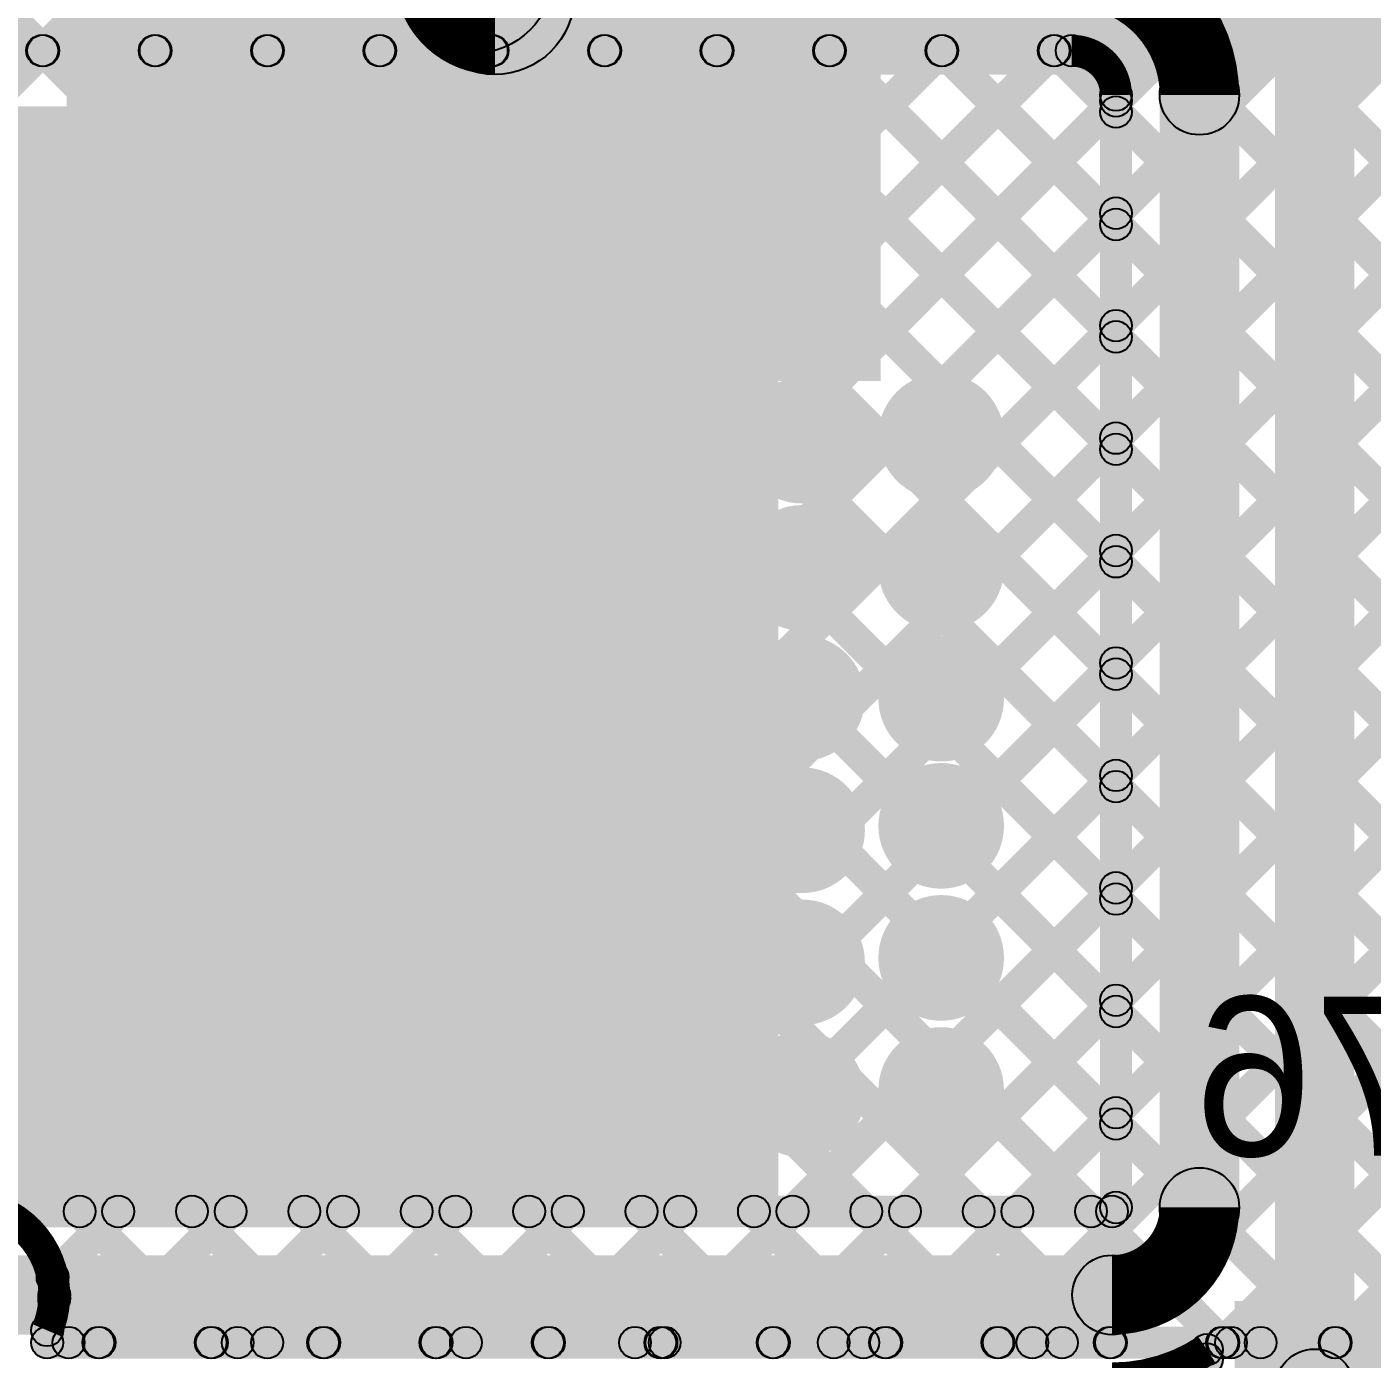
# Model space of a CAD drawing. Header units: millimetres. Extents: x 3.07 to 5.81, y 1.29 to 3.84.
# Drawn here: x 5.0589 to 5.3974, y 2.8669 to 3.202 of the extents above; entities that cross this region are included whole.
import ezdxf

# ---------------------------------------------------------------- set-up
doc = ezdxf.new("R2010")
doc.units = ezdxf.units.MM
doc.header["$MEASUREMENT"] = 0
for name, color, linetype in [('BottomLayer', 5, 'Continuous'), ('BottomOverlay', 54, 'Continuous'), ('BottomPaste', 16, 'Continuous'), ('BottomSolder', 6, 'Continuous'), ('TopLayer', 1, 'Continuous'), ('TopPaste', 8, 'Continuous'), ('TopSolder', 216, 'Continuous'), ('ViaHoleLayer', 16, 'Continuous')]:
    doc.layers.add(name, color=color, linetype=linetype)

# ---------------------------------------------------------------- blocks, each defined once
blk = doc.blocks.new('ESP32_WROOM_32__16MB__16')
at = {"layer": 'TopLayer'}
blk.add_hatch(color=1, dxfattribs=at).paths.add_polyline_path([(-0.13743, 0.14843), (0.05943, 0.14843), (0.05943, -0.04843), (-0.13743, -0.04843)])
at = {"layer": 'TopPaste'}
blk.add_hatch(color=8, dxfattribs=at).paths.add_polyline_path([(-0.13743, 0.14843), (0.05943, 0.14843), (0.05943, -0.04843), (-0.13743, -0.04843)])
at = {"layer": 'TopSolder'}
blk.add_hatch(color=216, dxfattribs=at).paths.add_polyline_path([(-0.14143, 0.15243), (0.06343, 0.15243), (0.06343, -0.05243), (-0.14143, -0.05243)])
blk = doc.blocks.new('SOT_23_B_58')
at = {"layer": 'BottomLayer'}
for points in [[(-0.05354, 0.05748), (-0.02126, 0.05748), (-0.02126, 0.02126), (-0.05354, 0.02126)], [(0.02126, 0.05748), (0.05354, 0.05748), (0.05354, 0.02126), (0.02126, 0.02126)], [(-0.01614, -0.02126), (0.01614, -0.02126), (0.01614, -0.05748), (-0.01614, -0.05748)]]:
    blk.add_hatch(color=5, dxfattribs=at).paths.add_polyline_path(points)
at = {"layer": 'BottomOverlay'}
h = blk.add_hatch(color=54, dxfattribs=at)
edge = h.paths.add_edge_path()
edge.add_arc((-0.07161, 0.045), 0.005, 0, 360)
h = blk.add_hatch(color=54, dxfattribs=at)
edge = h.paths.add_edge_path()
edge.add_arc((-0.06439, 0.045), 0.005, 0, 360)
h = blk.add_hatch(color=54, dxfattribs=at)
edge = h.paths.add_edge_path()
edge.add_arc((-0.063, 0.03), 0.00394, 0, 360)
h = blk.add_hatch(color=54, dxfattribs=at)
edge = h.paths.add_edge_path()
edge.add_arc((-0.013, 0.033), 0.00394, 0, 360)
for points in [[(0.013, 0.03694), (0.013, 0.02906), (-0.013, 0.02906), (-0.013, 0.03694)], [(-0.06694, 0.03), (-0.05906, 0.03), (-0.05906, -0.034), (-0.06694, -0.034)], [(0.05906, 0.03), (0.06694, 0.03), (0.06694, -0.034), (0.05906, -0.034)], [(-0.024, -0.03006), (-0.024, -0.03794), (-0.063, -0.03794), (-0.063, -0.03006)], [(0.063, -0.03006), (0.063, -0.03794), (0.024, -0.03794), (0.024, -0.03006)]]:
    blk.add_hatch(color=54, dxfattribs=at).paths.add_polyline_path(points)
h = blk.add_hatch(color=54, dxfattribs=at)
edge = h.paths.add_edge_path()
edge.add_arc((0.013, 0.033), 0.00394, 0, 360)
h = blk.add_hatch(color=54, dxfattribs=at)
edge = h.paths.add_edge_path()
edge.add_arc((0.063, 0.03), 0.00394, 0, 360)
h = blk.add_hatch(color=54, dxfattribs=at)
edge = h.paths.add_edge_path()
edge.add_arc((-0.063, -0.034), 0.00394, 0, 360)
h = blk.add_hatch(color=54, dxfattribs=at)
edge = h.paths.add_edge_path()
edge.add_arc((-0.063, -0.034), 0.00394, 0, 360)
h = blk.add_hatch(color=54, dxfattribs=at)
edge = h.paths.add_edge_path()
edge.add_arc((-0.024, -0.034), 0.00394, 0, 360)
h = blk.add_hatch(color=54, dxfattribs=at)
edge = h.paths.add_edge_path()
edge.add_arc((0.024, -0.034), 0.00394, 0, 360)
h = blk.add_hatch(color=54, dxfattribs=at)
edge = h.paths.add_edge_path()
edge.add_arc((0.063, -0.034), 0.00394, 0, 360)
h = blk.add_hatch(color=54, dxfattribs=at)
edge = h.paths.add_edge_path()
edge.add_arc((0.063, -0.034), 0.00394, 0, 360)
at = {"layer": 'BottomPaste'}
for points in [[(-0.05354, 0.05748), (-0.02126, 0.05748), (-0.02126, 0.02126), (-0.05354, 0.02126)], [(0.02126, 0.05748), (0.05354, 0.05748), (0.05354, 0.02126), (0.02126, 0.02126)], [(-0.01614, -0.02126), (0.01614, -0.02126), (0.01614, -0.05748), (-0.01614, -0.05748)]]:
    blk.add_hatch(color=16, dxfattribs=at).paths.add_polyline_path(points)
at = {"layer": 'BottomSolder'}
for points in [[(-0.05754, 0.06148), (-0.01726, 0.06148), (-0.01726, 0.01726), (-0.05754, 0.01726)], [(0.01726, 0.06148), (0.05754, 0.06148), (0.05754, 0.01726), (0.01726, 0.01726)], [(-0.02014, -0.01726), (0.02014, -0.01726), (0.02014, -0.06148), (-0.02014, -0.06148)]]:
    blk.add_hatch(color=6, dxfattribs=at).paths.add_polyline_path(points)
at = {"layer": 'BottomOverlay', "const_width": 0.01}
blk.add_lwpolyline([(-0.06439, 0.045, 1), (-0.07161, 0.045, 1)], format="xyb", close=True, dxfattribs=at)
at = {"layer": 'BottomOverlay'}
for centre, radius in [((-0.07161, 0.045), 0.005), ((-0.06439, 0.045), 0.005), ((-0.063, 0.03), 0.00394), ((-0.013, 0.033), 0.00394), ((0.013, 0.033), 0.00394), ((0.063, 0.03), 0.00394), ((-0.063, -0.034), 0.00394), ((-0.063, -0.034), 0.00394), ((-0.024, -0.034), 0.00394), ((0.024, -0.034), 0.00394), ((0.063, -0.034), 0.00394), ((0.063, -0.034), 0.00394)]:
    blk.add_circle(centre, radius, dxfattribs=at)

msp = doc.modelspace()

# ---------------------------------------------------------------- hatches: boundary and pattern name
at = {"layer": 'BottomLayer'}
for points in [[(5.393, 2.85937), (5.373, 2.85937), (5.373, 3.218), (5.393, 3.218)], [(4.77469, 3.19582), (4.78034, 3.20148), (5.07499, 2.90683), (5.06934, 2.90117)], [(4.795, 3.192), (4.795, 3.2), (5.32183, 3.2), (5.32183, 3.192)], [(4.73283, 2.86041), (4.72717, 2.86607), (5.05993, 3.19883), (5.06559, 3.19317)], [(4.73283, 2.60585), (4.72717, 2.61151), (5.31449, 3.19883), (5.32015, 3.19317)], [(4.73283, 2.80384), (4.72717, 2.8095), (5.1165, 3.19883), (5.12216, 3.19317)], [(4.73283, 2.83213), (4.72717, 2.83778), (5.08822, 3.19883), (5.09387, 3.19317)], [(4.73283, 2.74727), (4.72717, 2.75293), (5.17307, 3.19883), (5.17873, 3.19317)], [(4.73283, 2.71899), (4.72717, 2.72464), (5.20136, 3.19883), (5.20701, 3.19317)], [(4.73283, 2.77556), (4.72717, 2.78121), (5.14479, 3.19883), (5.15044, 3.19317)], [(4.73283, 2.6907), (4.72717, 2.69636), (5.22964, 3.19883), (5.2353, 3.19317)], [(4.73283, 2.66242), (4.72717, 2.66808), (5.25792, 3.19883), (5.26358, 3.19317)], [(4.73283, 2.63414), (4.72717, 2.63979), (5.28621, 3.19883), (5.29186, 3.19317)], [(4.80562, 3.19317), (4.81128, 3.19883), (5.10328, 2.90683), (5.09762, 2.90117)], [(4.83391, 3.19317), (4.83956, 3.19883), (5.13156, 2.90683), (5.12591, 2.90117)], [(4.86219, 3.19317), (4.86785, 3.19883), (5.15985, 2.90683), (5.15419, 2.90117)], [(4.89047, 3.19317), (4.89613, 3.19883), (5.18813, 2.90683), (5.18247, 2.90117)], [(4.91876, 3.19317), (4.92442, 3.19883), (5.21642, 2.90683), (5.21076, 2.90117)], [(4.94704, 3.19317), (4.9527, 3.19883), (5.2447, 2.90683), (5.23904, 2.90117)], [(4.97533, 3.19317), (4.98098, 3.19883), (5.27298, 2.90683), (5.26733, 2.90117)], [(5.00361, 3.19317), (5.00927, 3.19883), (5.30127, 2.90683), (5.29561, 2.90117)], [(5.0319, 3.19317), (5.03755, 3.19883), (5.32955, 2.90683), (5.3239, 2.90117)], [(5.06018, 3.19317), (5.06584, 3.19883), (5.33583, 2.92884), (5.33017, 2.92318)], [(5.08846, 3.19317), (5.09412, 3.19883), (5.33583, 2.95712), (5.33017, 2.95146)], [(5.11675, 3.19317), (5.12241, 3.19883), (5.33583, 2.98541), (5.33017, 2.97975)], [(5.14503, 3.19317), (5.15069, 3.19883), (5.33583, 3.01369), (5.33017, 3.00803)], [(5.17332, 3.19317), (5.17897, 3.19883), (5.33583, 3.04197), (5.33017, 3.03632)], [(5.2016, 3.19317), (5.20726, 3.19883), (5.33583, 3.07026), (5.33017, 3.0646)], [(5.22989, 3.19317), (5.23554, 3.19883), (5.33583, 3.09854), (5.33017, 3.09289)], [(5.25817, 3.19317), (5.26383, 3.19883), (5.33583, 3.12683), (5.33017, 3.12117)], [(5.28645, 3.19317), (5.29211, 3.19883), (5.33583, 3.15511), (5.33017, 3.14945)], [(5.31474, 3.19317), (5.3204, 3.19883), (5.33583, 3.1834), (5.33017, 3.17774)], [(5.05643, 2.90117), (5.05078, 2.90683), (5.33017, 3.18622), (5.33583, 3.18057)], [(5.337, 2.905), (5.329, 2.905), (5.329, 3.18483), (5.337, 3.18483)], [(5.364, 2.905), (5.344, 2.905), (5.344, 3.18483), (5.364, 3.18483)], [(5.08472, 2.90117), (5.07906, 2.90683), (5.33017, 3.15794), (5.33583, 3.15228)], [(5.113, 2.90117), (5.10735, 2.90683), (5.33017, 3.12965), (5.33583, 3.124)], [(5.14129, 2.90117), (5.13563, 2.90683), (5.33017, 3.10137), (5.33583, 3.09571)], [(5.16957, 2.90117), (5.16391, 2.90683), (5.33017, 3.07309), (5.33583, 3.06743)], [(5.19785, 2.90117), (5.1922, 2.90683), (5.33017, 3.0448), (5.33583, 3.03915)], [(5.22614, 2.90117), (5.22048, 2.90683), (5.33017, 3.01652), (5.33583, 3.01086)], [(5.25442, 2.90117), (5.24877, 2.90683), (5.33017, 2.98823), (5.33583, 2.98258)], [(5.28271, 2.90117), (5.27705, 2.90683), (5.33017, 2.95995), (5.33583, 2.95429)], [(5.31099, 2.90117), (5.30534, 2.90683), (5.33017, 2.93166), (5.33583, 2.92601)], [(5.05191, 2.9), (5.05191, 2.908), (5.332, 2.908), (5.332, 2.9)], [(5.043, 2.873), (5.043, 2.893), (5.332, 2.893), (5.332, 2.873)], [(5.28507, 2.7904), (5.27942, 2.79606), (5.35303, 2.86967), (5.35869, 2.86401)], [(5.35986, 2.83026), (5.35186, 2.83026), (5.35186, 2.86923), (5.35986, 2.86923)]]:
    msp.add_hatch(color=5, dxfattribs=at).paths.add_polyline_path(points)
h = msp.add_hatch(color=5, dxfattribs=at)
edge = h.paths.add_edge_path()
edge.add_arc((5.06276, 3.196), 0.004, 0, 360)
h = msp.add_hatch(color=5, dxfattribs=at)
edge = h.paths.add_edge_path()
edge.add_arc((5.06301, 3.196), 0.004, 0, 360)
h = msp.add_hatch(color=5, dxfattribs=at)
edge = h.paths.add_edge_path()
edge.add_arc((5.09105, 3.196), 0.004, 0, 360)
h = msp.add_hatch(color=5, dxfattribs=at)
edge = h.paths.add_edge_path()
edge.add_arc((5.09129, 3.196), 0.004, 0, 360)
h = msp.add_hatch(color=5, dxfattribs=at)
edge = h.paths.add_edge_path()
edge.add_arc((5.11933, 3.196), 0.004, 0, 360)
h = msp.add_hatch(color=5, dxfattribs=at)
edge = h.paths.add_edge_path()
edge.add_arc((5.11958, 3.196), 0.004, 0, 360)
h = msp.add_hatch(color=5, dxfattribs=at)
edge = h.paths.add_edge_path()
edge.add_arc((5.14761, 3.196), 0.004, 0, 360)
h = msp.add_hatch(color=5, dxfattribs=at)
edge = h.paths.add_edge_path()
edge.add_arc((5.14786, 3.196), 0.004, 0, 360)
h = msp.add_hatch(color=5, dxfattribs=at)
edge = h.paths.add_edge_path()
edge.add_arc((5.1759, 3.196), 0.004, 0, 360)
h = msp.add_hatch(color=5, dxfattribs=at)
edge = h.paths.add_edge_path()
edge.add_arc((5.17615, 3.196), 0.004, 0, 360)
h = msp.add_hatch(color=5, dxfattribs=at)
edge = h.paths.add_edge_path()
edge.add_arc((5.20418, 3.196), 0.004, 0, 360)
h = msp.add_hatch(color=5, dxfattribs=at)
edge = h.paths.add_edge_path()
edge.add_arc((5.20443, 3.196), 0.004, 0, 360)
h = msp.add_hatch(color=5, dxfattribs=at)
edge = h.paths.add_edge_path()
edge.add_arc((5.23247, 3.196), 0.004, 0, 360)
h = msp.add_hatch(color=5, dxfattribs=at)
edge = h.paths.add_edge_path()
edge.add_arc((5.23271, 3.196), 0.004, 0, 360)
h = msp.add_hatch(color=5, dxfattribs=at)
edge = h.paths.add_edge_path()
edge.add_arc((5.26075, 3.196), 0.004, 0, 360)
h = msp.add_hatch(color=5, dxfattribs=at)
edge = h.paths.add_edge_path()
edge.add_arc((5.261, 3.196), 0.004, 0, 360)
h = msp.add_hatch(color=5, dxfattribs=at)
edge = h.paths.add_edge_path()
edge.add_arc((5.28904, 3.196), 0.004, 0, 360)
h = msp.add_hatch(color=5, dxfattribs=at)
edge = h.paths.add_edge_path()
edge.add_arc((5.28928, 3.196), 0.004, 0, 360)
h = msp.add_hatch(color=5, dxfattribs=at)
edge = h.paths.add_edge_path()
edge.add_arc((5.31732, 3.196), 0.004, 0, 360)
h = msp.add_hatch(color=5, dxfattribs=at)
edge = h.paths.add_edge_path()
edge.add_arc((5.31757, 3.196), 0.004, 0, 360)
h = msp.add_hatch(color=5, dxfattribs=at)
edge = h.paths.add_edge_path()
edge.add_arc((5.32183, 3.196), 0.004, 0, 360)
h = msp.add_hatch(color=5, dxfattribs=at)
edge = h.paths.add_edge_path()
edge.add_arc((5.32183, 3.196), 0.004, 0, 360)
h = msp.add_hatch(color=5, dxfattribs=at)
edge = h.paths.add_edge_path()
edge.add_arc((5.354, 3.18483), 0.01, 0, 360)
h = msp.add_hatch(color=5, dxfattribs=at)
edge = h.paths.add_edge_path()
edge.add_arc((5.354, 3.18483), 0.01, 0, 360)
h = msp.add_hatch(color=5, dxfattribs=at)
edge = h.paths.add_edge_path()
edge.add_arc((5.333, 3.18483), 0.004, 0, 360)
h = msp.add_hatch(color=5, dxfattribs=at)
edge = h.paths.add_edge_path()
edge.add_arc((5.333, 3.18483), 0.004, 0, 360)
h = msp.add_hatch(color=5, dxfattribs=at)
edge = h.paths.add_edge_path()
edge.add_arc((5.333, 3.18339), 0.004, 0, 360)
h = msp.add_hatch(color=5, dxfattribs=at)
edge = h.paths.add_edge_path()
edge.add_arc((5.333, 3.18057), 0.004, 0, 360)
h = msp.add_hatch(color=5, dxfattribs=at)
edge = h.paths.add_edge_path()
edge.add_arc((5.333, 3.15511), 0.004, 0, 360)
h = msp.add_hatch(color=5, dxfattribs=at)
edge = h.paths.add_edge_path()
edge.add_arc((5.333, 3.15228), 0.004, 0, 360)
h = msp.add_hatch(color=5, dxfattribs=at)
edge = h.paths.add_edge_path()
edge.add_arc((5.333, 3.12683), 0.004, 0, 360)
h = msp.add_hatch(color=5, dxfattribs=at)
edge = h.paths.add_edge_path()
edge.add_arc((5.333, 3.124), 0.004, 0, 360)
h = msp.add_hatch(color=5, dxfattribs=at)
edge = h.paths.add_edge_path()
edge.add_arc((5.254, 3.09789), 0.01181, 0, 360)
h = msp.add_hatch(color=5, dxfattribs=at)
edge = h.paths.add_edge_path()
edge.add_arc((5.289, 3.099), 0.01181, 0, 360)
h = msp.add_hatch(color=5, dxfattribs=at)
edge = h.paths.add_edge_path()
edge.add_arc((5.333, 3.09854), 0.004, 0, 360)
h = msp.add_hatch(color=5, dxfattribs=at)
edge = h.paths.add_edge_path()
edge.add_arc((5.333, 3.09571), 0.004, 0, 360)
h = msp.add_hatch(color=5, dxfattribs=at)
edge = h.paths.add_edge_path()
edge.add_arc((5.254, 3.06589), 0.01181, 0, 360)
h = msp.add_hatch(color=5, dxfattribs=at)
edge = h.paths.add_edge_path()
edge.add_arc((5.289, 3.06578), 0.01181, 0, 360)
h = msp.add_hatch(color=5, dxfattribs=at)
edge = h.paths.add_edge_path()
edge.add_arc((5.333, 3.07026), 0.004, 0, 360)
h = msp.add_hatch(color=5, dxfattribs=at)
edge = h.paths.add_edge_path()
edge.add_arc((5.333, 3.06743), 0.004, 0, 360)
h = msp.add_hatch(color=5, dxfattribs=at)
edge = h.paths.add_edge_path()
edge.add_arc((5.254, 3.03311), 0.01181, 0, 360)
h = msp.add_hatch(color=5, dxfattribs=at)
edge = h.paths.add_edge_path()
edge.add_arc((5.289, 3.033), 0.01181, 0, 360)
h = msp.add_hatch(color=5, dxfattribs=at)
edge = h.paths.add_edge_path()
edge.add_arc((5.333, 3.04197), 0.004, 0, 360)
h = msp.add_hatch(color=5, dxfattribs=at)
edge = h.paths.add_edge_path()
edge.add_arc((5.333, 3.03915), 0.004, 0, 360)
h = msp.add_hatch(color=5, dxfattribs=at)
edge = h.paths.add_edge_path()
edge.add_arc((5.333, 3.01369), 0.004, 0, 360)
h = msp.add_hatch(color=5, dxfattribs=at)
edge = h.paths.add_edge_path()
edge.add_arc((5.333, 3.01086), 0.004, 0, 360)
h = msp.add_hatch(color=5, dxfattribs=at)
edge = h.paths.add_edge_path()
edge.add_arc((5.254, 2.99989), 0.01181, 0, 360)
h = msp.add_hatch(color=5, dxfattribs=at)
edge = h.paths.add_edge_path()
edge.add_arc((5.289, 3.001), 0.01181, 0, 360)
h = msp.add_hatch(color=5, dxfattribs=at)
edge = h.paths.add_edge_path()
edge.add_arc((5.333, 2.9854), 0.004, 0, 360)
h = msp.add_hatch(color=5, dxfattribs=at)
edge = h.paths.add_edge_path()
edge.add_arc((5.333, 2.98258), 0.004, 0, 360)
h = msp.add_hatch(color=5, dxfattribs=at)
edge = h.paths.add_edge_path()
edge.add_arc((5.289, 2.96778), 0.01181, 0, 360)
h = msp.add_hatch(color=5, dxfattribs=at)
edge = h.paths.add_edge_path()
edge.add_arc((5.254, 2.96667), 0.01181, 0, 360)
h = msp.add_hatch(color=5, dxfattribs=at)
edge = h.paths.add_edge_path()
edge.add_arc((5.333, 2.95712), 0.004, 0, 360)
h = msp.add_hatch(color=5, dxfattribs=at)
edge = h.paths.add_edge_path()
edge.add_arc((5.333, 2.95429), 0.004, 0, 360)
h = msp.add_hatch(color=5, dxfattribs=at)
edge = h.paths.add_edge_path()
edge.add_arc((5.289, 2.93455), 0.01181, 0, 360)
h = msp.add_hatch(color=5, dxfattribs=at)
edge = h.paths.add_edge_path()
edge.add_arc((5.254, 2.93344), 0.01181, 0, 360)
h = msp.add_hatch(color=5, dxfattribs=at)
edge = h.paths.add_edge_path()
edge.add_arc((5.333, 2.92884), 0.004, 0, 360)
h = msp.add_hatch(color=5, dxfattribs=at)
edge = h.paths.add_edge_path()
edge.add_arc((5.333, 2.92601), 0.004, 0, 360)
h = msp.add_hatch(color=5, dxfattribs=at)
edge = h.paths.add_edge_path()
edge.add_arc((5.354, 2.905), 0.01, 0, 360)
h = msp.add_hatch(color=5, dxfattribs=at)
edge = h.paths.add_edge_path()
edge.add_arc((5.354, 2.905), 0.01, 0, 360)
h = msp.add_hatch(color=5, dxfattribs=at)
edge = h.paths.add_edge_path()
edge.add_arc((5.333, 2.905), 0.004, 0, 360)
h = msp.add_hatch(color=5, dxfattribs=at)
edge = h.paths.add_edge_path()
edge.add_arc((5.07217, 2.904), 0.004, 0, 360)
h = msp.add_hatch(color=5, dxfattribs=at)
edge = h.paths.add_edge_path()
edge.add_arc((5.08189, 2.904), 0.004, 0, 360)
h = msp.add_hatch(color=5, dxfattribs=at)
edge = h.paths.add_edge_path()
edge.add_arc((5.10045, 2.904), 0.004, 0, 360)
h = msp.add_hatch(color=5, dxfattribs=at)
edge = h.paths.add_edge_path()
edge.add_arc((5.11017, 2.904), 0.004, 0, 360)
h = msp.add_hatch(color=5, dxfattribs=at)
edge = h.paths.add_edge_path()
edge.add_arc((5.12873, 2.904), 0.004, 0, 360)
h = msp.add_hatch(color=5, dxfattribs=at)
edge = h.paths.add_edge_path()
edge.add_arc((5.13846, 2.904), 0.004, 0, 360)
h = msp.add_hatch(color=5, dxfattribs=at)
edge = h.paths.add_edge_path()
edge.add_arc((5.15702, 2.904), 0.004, 0, 360)
h = msp.add_hatch(color=5, dxfattribs=at)
edge = h.paths.add_edge_path()
edge.add_arc((5.16674, 2.904), 0.004, 0, 360)
h = msp.add_hatch(color=5, dxfattribs=at)
edge = h.paths.add_edge_path()
edge.add_arc((5.1853, 2.904), 0.004, 0, 360)
h = msp.add_hatch(color=5, dxfattribs=at)
edge = h.paths.add_edge_path()
edge.add_arc((5.19503, 2.904), 0.004, 0, 360)
h = msp.add_hatch(color=5, dxfattribs=at)
edge = h.paths.add_edge_path()
edge.add_arc((5.21359, 2.904), 0.004, 0, 360)
h = msp.add_hatch(color=5, dxfattribs=at)
edge = h.paths.add_edge_path()
edge.add_arc((5.22331, 2.904), 0.004, 0, 360)
h = msp.add_hatch(color=5, dxfattribs=at)
edge = h.paths.add_edge_path()
edge.add_arc((5.24187, 2.904), 0.004, 0, 360)
h = msp.add_hatch(color=5, dxfattribs=at)
edge = h.paths.add_edge_path()
edge.add_arc((5.2516, 2.904), 0.004, 0, 360)
h = msp.add_hatch(color=5, dxfattribs=at)
edge = h.paths.add_edge_path()
edge.add_arc((5.27016, 2.904), 0.004, 0, 360)
h = msp.add_hatch(color=5, dxfattribs=at)
edge = h.paths.add_edge_path()
edge.add_arc((5.27988, 2.904), 0.004, 0, 360)
h = msp.add_hatch(color=5, dxfattribs=at)
edge = h.paths.add_edge_path()
edge.add_arc((5.29844, 2.904), 0.004, 0, 360)
h = msp.add_hatch(color=5, dxfattribs=at)
edge = h.paths.add_edge_path()
edge.add_arc((5.30816, 2.904), 0.004, 0, 360)
h = msp.add_hatch(color=5, dxfattribs=at)
edge = h.paths.add_edge_path()
edge.add_arc((5.32672, 2.904), 0.004, 0, 360)
h = msp.add_hatch(color=5, dxfattribs=at)
edge = h.paths.add_edge_path()
edge.add_arc((5.332, 2.904), 0.004, 0, 360)
h = msp.add_hatch(color=5, dxfattribs=at)
edge = h.paths.add_edge_path()
edge.add_arc((5.332, 2.883), 0.01, 0, 360)
h = msp.add_hatch(color=5, dxfattribs=at)
edge = h.paths.add_edge_path()
edge.add_arc((5.332, 2.883), 0.01, 0, 360)
h = msp.add_hatch(color=5, dxfattribs=at)
edge = h.paths.add_edge_path()
edge.add_arc((5.35586, 2.86923), 0.004, 0, 360)
h = msp.add_hatch(color=5, dxfattribs=at)
edge = h.paths.add_edge_path()
edge.add_arc((5.35586, 2.86923), 0.004, 0, 360)
h = msp.add_hatch(color=5, dxfattribs=at)
edge = h.paths.add_edge_path()
edge.add_arc((5.35586, 2.86684), 0.004, 0, 360)
h = msp.add_hatch(color=5, dxfattribs=at)
edge = h.paths.add_edge_path()
edge.add_arc((5.383, 2.85937), 0.01, 0, 360)
at = {"layer": 'BottomSolder'}
h = msp.add_hatch(color=6, dxfattribs=at)
edge = h.paths.add_edge_path()
edge.add_arc((5.289, 3.099), 0.01581, 0, 360)
h = msp.add_hatch(color=6, dxfattribs=at)
edge = h.paths.add_edge_path()
edge.add_arc((5.254, 3.09789), 0.01581, 0, 360)
h = msp.add_hatch(color=6, dxfattribs=at)
edge = h.paths.add_edge_path()
edge.add_arc((5.254, 3.06589), 0.01581, 0, 360)
h = msp.add_hatch(color=6, dxfattribs=at)
edge = h.paths.add_edge_path()
edge.add_arc((5.289, 3.06578), 0.01581, 0, 360)
h = msp.add_hatch(color=6, dxfattribs=at)
edge = h.paths.add_edge_path()
edge.add_arc((5.254, 3.03311), 0.01581, 0, 360)
h = msp.add_hatch(color=6, dxfattribs=at)
edge = h.paths.add_edge_path()
edge.add_arc((5.289, 3.033), 0.01581, 0, 360)
h = msp.add_hatch(color=6, dxfattribs=at)
edge = h.paths.add_edge_path()
edge.add_arc((5.289, 3.001), 0.01581, 0, 360)
h = msp.add_hatch(color=6, dxfattribs=at)
edge = h.paths.add_edge_path()
edge.add_arc((5.254, 2.99989), 0.01581, 0, 360)
h = msp.add_hatch(color=6, dxfattribs=at)
edge = h.paths.add_edge_path()
edge.add_arc((5.289, 2.96778), 0.01581, 0, 360)
h = msp.add_hatch(color=6, dxfattribs=at)
edge = h.paths.add_edge_path()
edge.add_arc((5.254, 2.96667), 0.01581, 0, 360)
h = msp.add_hatch(color=6, dxfattribs=at)
edge = h.paths.add_edge_path()
edge.add_arc((5.254, 2.93344), 0.01581, 0, 360)
h = msp.add_hatch(color=6, dxfattribs=at)
edge = h.paths.add_edge_path()
edge.add_arc((5.289, 2.93455), 0.01581, 0, 360)
at = {"layer": 'TopLayer'}
for points in [[(4.92891, 2.99992), (4.92325, 3.00558), (5.4155, 3.49783), (5.42116, 3.49217)], [(4.92891, 2.94335), (4.92325, 2.94901), (5.47207, 3.49783), (5.47773, 3.49217)], [(4.92891, 3.05649), (4.92325, 3.06215), (5.35893, 3.49783), (5.36459, 3.49217)], [(4.92891, 3.0282), (4.92325, 3.03386), (5.38722, 3.49783), (5.39287, 3.49217)], [(4.92891, 2.97164), (4.92325, 2.97729), (5.44379, 3.49783), (5.44944, 3.49217)], [(4.98745, 3.49217), (4.99311, 3.49783), (5.49746, 2.99348), (5.4918, 2.98782)], [(5.01574, 3.49217), (5.0214, 3.49783), (5.49746, 3.02177), (5.4918, 3.01611)], [(5.04402, 3.49217), (5.04968, 3.49783), (5.49746, 3.05005), (5.4918, 3.04439)], [(5.07231, 3.49217), (5.07796, 3.49783), (5.49746, 3.07833), (5.4918, 3.07268)], [(5.10059, 3.49217), (5.10625, 3.49783), (5.49746, 3.10662), (5.4918, 3.10096)], [(4.92891, 2.91507), (4.92325, 2.92072), (5.4918, 3.48927), (5.49746, 3.48362)], [(4.92891, 2.88678), (4.92325, 2.89244), (5.4918, 3.46099), (5.49746, 3.45533)], [(4.99517, 3.45617), (5.00083, 3.46183), (5.49746, 2.9652), (5.4918, 2.95954)], [(4.92891, 2.8585), (4.92325, 2.86416), (5.4918, 3.43271), (5.49746, 3.42705)], [(4.92891, 2.83021), (4.92325, 2.83587), (5.4918, 3.40442), (5.49746, 3.39877)], [(5.03698, 3.38607), (5.04264, 3.39173), (5.49746, 2.93691), (5.4918, 2.93126)], [(4.82073, 2.69375), (4.81507, 2.69941), (5.4918, 3.37614), (5.49746, 3.37048)], [(5.03517, 3.3596), (5.04083, 3.36526), (5.49746, 2.90863), (5.4918, 2.90297)], [(5.0559, 2.90064), (5.05024, 2.9063), (5.4918, 3.34785), (5.49746, 3.3422)], [(5.03517, 3.33132), (5.04083, 3.33697), (5.49746, 2.88034), (5.4918, 2.87469)], [(5.0682, 2.88465), (5.06254, 2.89031), (5.4918, 3.31957), (5.49746, 3.31391)], [(5.03517, 3.30303), (5.04083, 3.30869), (5.49746, 2.85206), (5.4918, 2.8464)], [(5.08, 2.86817), (5.07435, 2.87383), (5.4918, 3.29128), (5.49746, 3.28563)], [(5.03517, 3.27475), (5.04083, 3.28041), (5.44741, 2.87383), (5.44175, 2.86817)], [(5.10829, 2.86817), (5.10263, 2.87383), (5.4918, 3.263), (5.49746, 3.25734)], [(5.03517, 3.24646), (5.04083, 3.25212), (5.41912, 2.87383), (5.41346, 2.86817)], [(5.13657, 2.86817), (5.13091, 2.87383), (5.4918, 3.23472), (5.49746, 3.22906)], [(5.16485, 2.86817), (5.1592, 2.87383), (5.51948, 3.23411), (5.52514, 3.22845)], [(5.17667, 3.19), (5.17667, 3.23), (5.545, 3.23), (5.545, 3.19)], [(5.03206, 3.22129), (5.03772, 3.22695), (5.39084, 2.87383), (5.38518, 2.86817)], [(5.02146, 3.2036), (5.02712, 3.20926), (5.36255, 2.87383), (5.3569, 2.86817)], [(5.0053, 3.19148), (5.01096, 3.19714), (5.33427, 2.87383), (5.32861, 2.86817)], [(4.92576, 3.18617), (4.93142, 3.19183), (5.24942, 2.87383), (5.24376, 2.86817)], [(4.95404, 3.18617), (4.9597, 3.19183), (5.2777, 2.87383), (5.27204, 2.86817)], [(4.98233, 3.18617), (4.98798, 3.19183), (5.30598, 2.87383), (5.30033, 2.86817)], [(4.971, 2.907), (5.248, 2.907), (5.248, 3.182), (4.971, 3.182)], [(5.19314, 2.86817), (5.18748, 2.87383), (5.4918, 3.17815), (5.49746, 3.17249)], [(4.92325, 3.1604), (4.92891, 3.16605), (5.22113, 2.87383), (5.21547, 2.86817)], [(5.22142, 2.86817), (5.21577, 2.87383), (5.4918, 3.14986), (5.49746, 3.14421)], [(4.92325, 3.13211), (4.92891, 3.13777), (5.19285, 2.87383), (5.18719, 2.86817)], [(5.24971, 2.86817), (5.24405, 2.87383), (5.4918, 3.12158), (5.49746, 3.11592)], [(4.92325, 3.10383), (4.92891, 3.10948), (5.16456, 2.87383), (5.15891, 2.86817)], [(5.27799, 2.86817), (5.27234, 2.87383), (5.4918, 3.09329), (5.49746, 3.08764)], [(4.92325, 3.07554), (4.92891, 3.0812), (5.13628, 2.87383), (5.13062, 2.86817)], [(5.30628, 2.86817), (5.30062, 2.87383), (5.4918, 3.06501), (5.49746, 3.05935)], [(4.92325, 3.04726), (4.92891, 3.05292), (5.10799, 2.87383), (5.10234, 2.86817)], [(5.33456, 2.86817), (5.3289, 2.87383), (5.4918, 3.03673), (5.49746, 3.03107)], [(5.36285, 2.86817), (5.35719, 2.87383), (5.4918, 3.00844), (5.49746, 3.00278)], [(5.39113, 2.86817), (5.38547, 2.87383), (5.4918, 2.98016), (5.49746, 2.9745)], [(5.06296, 2.87926), (5.06862, 2.88492), (5.07971, 2.87383), (5.07405, 2.86817)], [(5.064, 2.867), (5.064, 2.875), (5.06939, 2.875), (5.06939, 2.867)], [(5.064, 2.867), (5.064, 2.875), (5.06939, 2.875), (5.06939, 2.867)], [(5.06939, 2.867), (5.06939, 2.875), (5.11195, 2.875), (5.11195, 2.867)], [(5.11195, 2.867), (5.11195, 2.875), (5.11939, 2.875), (5.11939, 2.867)], [(5.11195, 2.867), (5.11195, 2.875), (5.11939, 2.875), (5.11939, 2.867)], [(5.11939, 2.867), (5.11939, 2.875), (5.16195, 2.875), (5.16195, 2.867)], [(5.16195, 2.867), (5.16195, 2.875), (5.16939, 2.875), (5.16939, 2.867)], [(5.16195, 2.867), (5.16195, 2.875), (5.16939, 2.875), (5.16939, 2.867)], [(5.16939, 2.867), (5.16939, 2.875), (5.21195, 2.875), (5.21195, 2.867)], [(5.21195, 2.867), (5.21195, 2.875), (5.21939, 2.875), (5.21939, 2.867)], [(5.21195, 2.867), (5.21195, 2.875), (5.21939, 2.875), (5.21939, 2.867)], [(5.21939, 2.867), (5.21939, 2.875), (5.26195, 2.875), (5.26195, 2.867)], [(5.26195, 2.867), (5.26195, 2.875), (5.26939, 2.875), (5.26939, 2.867)], [(5.26195, 2.867), (5.26195, 2.875), (5.26939, 2.875), (5.26939, 2.867)], [(5.26939, 2.867), (5.26939, 2.875), (5.31195, 2.875), (5.31195, 2.867)], [(5.31195, 2.867), (5.31195, 2.875), (5.31939, 2.875), (5.31939, 2.867)], [(5.31195, 2.867), (5.31195, 2.875), (5.31939, 2.875), (5.31939, 2.867)], [(5.31939, 2.867), (5.31939, 2.875), (5.36195, 2.875), (5.36195, 2.867)], [(5.36195, 2.867), (5.36195, 2.875), (5.36939, 2.875), (5.36939, 2.867)], [(5.36195, 2.867), (5.36195, 2.875), (5.36939, 2.875), (5.36939, 2.867)], [(5.36939, 2.867), (5.36939, 2.875), (5.41195, 2.875), (5.41195, 2.867)], [(5.068, 2.871), (5.06, 2.871), (5.06, 2.87409), (5.068, 2.87409)]]:
    msp.add_hatch(color=1, dxfattribs=at).paths.add_polyline_path(points)
h = msp.add_hatch(color=1, dxfattribs=at)
edge = h.paths.add_edge_path()
edge.add_arc((5.17135, 3.21531), 0.02, 0, 360)
h = msp.add_hatch(color=1, dxfattribs=at)
edge = h.paths.add_edge_path()
edge.add_arc((5.17667, 3.21), 0.02, 0, 360)
h = msp.add_hatch(color=1, dxfattribs=at)
edge = h.paths.add_edge_path()
edge.add_arc((5.17667, 3.21), 0.02, 0, 360)
h = msp.add_hatch(color=1, dxfattribs=at)
edge = h.paths.add_edge_path()
edge.add_arc((5.254, 3.09789), 0.01181, 0, 360)
h = msp.add_hatch(color=1, dxfattribs=at)
edge = h.paths.add_edge_path()
edge.add_arc((5.289, 3.099), 0.01181, 0, 360)
h = msp.add_hatch(color=1, dxfattribs=at)
edge = h.paths.add_edge_path()
edge.add_arc((5.254, 3.06589), 0.01181, 0, 360)
h = msp.add_hatch(color=1, dxfattribs=at)
edge = h.paths.add_edge_path()
edge.add_arc((5.289, 3.06578), 0.01181, 0, 360)
h = msp.add_hatch(color=1, dxfattribs=at)
edge = h.paths.add_edge_path()
edge.add_arc((5.254, 3.03311), 0.01181, 0, 360)
h = msp.add_hatch(color=1, dxfattribs=at)
edge = h.paths.add_edge_path()
edge.add_arc((5.289, 3.033), 0.01181, 0, 360)
h = msp.add_hatch(color=1, dxfattribs=at)
edge = h.paths.add_edge_path()
edge.add_arc((5.254, 2.99989), 0.01181, 0, 360)
h = msp.add_hatch(color=1, dxfattribs=at)
edge = h.paths.add_edge_path()
edge.add_arc((5.289, 3.001), 0.01181, 0, 360)
h = msp.add_hatch(color=1, dxfattribs=at)
edge = h.paths.add_edge_path()
edge.add_arc((5.289, 2.96778), 0.01181, 0, 360)
h = msp.add_hatch(color=1, dxfattribs=at)
edge = h.paths.add_edge_path()
edge.add_arc((5.254, 2.96667), 0.01181, 0, 360)
h = msp.add_hatch(color=1, dxfattribs=at)
edge = h.paths.add_edge_path()
edge.add_arc((5.289, 2.93455), 0.01181, 0, 360)
h = msp.add_hatch(color=1, dxfattribs=at)
edge = h.paths.add_edge_path()
edge.add_arc((5.254, 2.93344), 0.01181, 0, 360)
h = msp.add_hatch(color=1, dxfattribs=at)
edge = h.paths.add_edge_path()
edge.add_arc((5.06537, 2.88748), 0.004, 0, 360)
h = msp.add_hatch(color=1, dxfattribs=at)
edge = h.paths.add_edge_path()
edge.add_arc((5.06579, 2.88209), 0.004, 0, 360)
h = msp.add_hatch(color=1, dxfattribs=at)
edge = h.paths.add_edge_path()
edge.add_arc((5.06581, 2.883), 0.004, 0, 360)
h = msp.add_hatch(color=1, dxfattribs=at)
edge = h.paths.add_edge_path()
edge.add_arc((5.06581, 2.883), 0.004, 0, 360)
h = msp.add_hatch(color=1, dxfattribs=at)
edge = h.paths.add_edge_path()
edge.add_arc((5.064, 2.87409), 0.004, 0, 360)
h = msp.add_hatch(color=1, dxfattribs=at)
edge = h.paths.add_edge_path()
edge.add_arc((5.064, 2.87409), 0.004, 0, 360)
h = msp.add_hatch(color=1, dxfattribs=at)
edge = h.paths.add_edge_path()
edge.add_arc((5.064, 2.871), 0.004, 0, 360)
h = msp.add_hatch(color=1, dxfattribs=at)
edge = h.paths.add_edge_path()
edge.add_arc((5.064, 2.871), 0.004, 0, 360)
h = msp.add_hatch(color=1, dxfattribs=at)
edge = h.paths.add_edge_path()
edge.add_arc((5.064, 2.871), 0.004, 0, 360)
h = msp.add_hatch(color=1, dxfattribs=at)
edge = h.paths.add_edge_path()
edge.add_arc((5.06939, 2.871), 0.004, 0, 360)
h = msp.add_hatch(color=1, dxfattribs=at)
edge = h.paths.add_edge_path()
edge.add_arc((5.06939, 2.871), 0.004, 0, 360)
h = msp.add_hatch(color=1, dxfattribs=at)
edge = h.paths.add_edge_path()
edge.add_arc((5.06939, 2.871), 0.004, 0, 360)
h = msp.add_hatch(color=1, dxfattribs=at)
edge = h.paths.add_edge_path()
edge.add_arc((5.07688, 2.871), 0.004, 0, 360)
h = msp.add_hatch(color=1, dxfattribs=at)
edge = h.paths.add_edge_path()
edge.add_arc((5.07717, 2.871), 0.004, 0, 360)
h = msp.add_hatch(color=1, dxfattribs=at)
edge = h.paths.add_edge_path()
edge.add_arc((5.10517, 2.871), 0.004, 0, 360)
h = msp.add_hatch(color=1, dxfattribs=at)
edge = h.paths.add_edge_path()
edge.add_arc((5.10546, 2.871), 0.004, 0, 360)
h = msp.add_hatch(color=1, dxfattribs=at)
edge = h.paths.add_edge_path()
edge.add_arc((5.11195, 2.871), 0.004, 0, 360)
h = msp.add_hatch(color=1, dxfattribs=at)
edge = h.paths.add_edge_path()
edge.add_arc((5.11195, 2.871), 0.004, 0, 360)
h = msp.add_hatch(color=1, dxfattribs=at)
edge = h.paths.add_edge_path()
edge.add_arc((5.11195, 2.871), 0.004, 0, 360)
h = msp.add_hatch(color=1, dxfattribs=at)
edge = h.paths.add_edge_path()
edge.add_arc((5.11939, 2.871), 0.004, 0, 360)
h = msp.add_hatch(color=1, dxfattribs=at)
edge = h.paths.add_edge_path()
edge.add_arc((5.11939, 2.871), 0.004, 0, 360)
h = msp.add_hatch(color=1, dxfattribs=at)
edge = h.paths.add_edge_path()
edge.add_arc((5.11939, 2.871), 0.004, 0, 360)
h = msp.add_hatch(color=1, dxfattribs=at)
edge = h.paths.add_edge_path()
edge.add_arc((5.13345, 2.871), 0.004, 0, 360)
h = msp.add_hatch(color=1, dxfattribs=at)
edge = h.paths.add_edge_path()
edge.add_arc((5.13374, 2.871), 0.004, 0, 360)
h = msp.add_hatch(color=1, dxfattribs=at)
edge = h.paths.add_edge_path()
edge.add_arc((5.16173, 2.871), 0.004, 0, 360)
h = msp.add_hatch(color=1, dxfattribs=at)
edge = h.paths.add_edge_path()
edge.add_arc((5.16195, 2.871), 0.004, 0, 360)
h = msp.add_hatch(color=1, dxfattribs=at)
edge = h.paths.add_edge_path()
edge.add_arc((5.16195, 2.871), 0.004, 0, 360)
h = msp.add_hatch(color=1, dxfattribs=at)
edge = h.paths.add_edge_path()
edge.add_arc((5.16195, 2.871), 0.004, 0, 360)
h = msp.add_hatch(color=1, dxfattribs=at)
edge = h.paths.add_edge_path()
edge.add_arc((5.16203, 2.871), 0.004, 0, 360)
h = msp.add_hatch(color=1, dxfattribs=at)
edge = h.paths.add_edge_path()
edge.add_arc((5.16939, 2.871), 0.004, 0, 360)
h = msp.add_hatch(color=1, dxfattribs=at)
edge = h.paths.add_edge_path()
edge.add_arc((5.16939, 2.871), 0.004, 0, 360)
h = msp.add_hatch(color=1, dxfattribs=at)
edge = h.paths.add_edge_path()
edge.add_arc((5.16939, 2.871), 0.004, 0, 360)
h = msp.add_hatch(color=1, dxfattribs=at)
edge = h.paths.add_edge_path()
edge.add_arc((5.19002, 2.871), 0.004, 0, 360)
h = msp.add_hatch(color=1, dxfattribs=at)
edge = h.paths.add_edge_path()
edge.add_arc((5.19031, 2.871), 0.004, 0, 360)
h = msp.add_hatch(color=1, dxfattribs=at)
edge = h.paths.add_edge_path()
edge.add_arc((5.21195, 2.871), 0.004, 0, 360)
h = msp.add_hatch(color=1, dxfattribs=at)
edge = h.paths.add_edge_path()
edge.add_arc((5.21195, 2.871), 0.004, 0, 360)
h = msp.add_hatch(color=1, dxfattribs=at)
edge = h.paths.add_edge_path()
edge.add_arc((5.21195, 2.871), 0.004, 0, 360)
h = msp.add_hatch(color=1, dxfattribs=at)
edge = h.paths.add_edge_path()
edge.add_arc((5.2183, 2.871), 0.004, 0, 360)
h = msp.add_hatch(color=1, dxfattribs=at)
edge = h.paths.add_edge_path()
edge.add_arc((5.2186, 2.871), 0.004, 0, 360)
h = msp.add_hatch(color=1, dxfattribs=at)
edge = h.paths.add_edge_path()
edge.add_arc((5.21939, 2.871), 0.004, 0, 360)
h = msp.add_hatch(color=1, dxfattribs=at)
edge = h.paths.add_edge_path()
edge.add_arc((5.21939, 2.871), 0.004, 0, 360)
h = msp.add_hatch(color=1, dxfattribs=at)
edge = h.paths.add_edge_path()
edge.add_arc((5.21939, 2.871), 0.004, 0, 360)
h = msp.add_hatch(color=1, dxfattribs=at)
edge = h.paths.add_edge_path()
edge.add_arc((5.24659, 2.871), 0.004, 0, 360)
h = msp.add_hatch(color=1, dxfattribs=at)
edge = h.paths.add_edge_path()
edge.add_arc((5.24688, 2.871), 0.004, 0, 360)
h = msp.add_hatch(color=1, dxfattribs=at)
edge = h.paths.add_edge_path()
edge.add_arc((5.26195, 2.871), 0.004, 0, 360)
h = msp.add_hatch(color=1, dxfattribs=at)
edge = h.paths.add_edge_path()
edge.add_arc((5.26195, 2.871), 0.004, 0, 360)
h = msp.add_hatch(color=1, dxfattribs=at)
edge = h.paths.add_edge_path()
edge.add_arc((5.26195, 2.871), 0.004, 0, 360)
h = msp.add_hatch(color=1, dxfattribs=at)
edge = h.paths.add_edge_path()
edge.add_arc((5.26939, 2.871), 0.004, 0, 360)
h = msp.add_hatch(color=1, dxfattribs=at)
edge = h.paths.add_edge_path()
edge.add_arc((5.26939, 2.871), 0.004, 0, 360)
h = msp.add_hatch(color=1, dxfattribs=at)
edge = h.paths.add_edge_path()
edge.add_arc((5.26939, 2.871), 0.004, 0, 360)
h = msp.add_hatch(color=1, dxfattribs=at)
edge = h.paths.add_edge_path()
edge.add_arc((5.27487, 2.871), 0.004, 0, 360)
h = msp.add_hatch(color=1, dxfattribs=at)
edge = h.paths.add_edge_path()
edge.add_arc((5.27516, 2.871), 0.004, 0, 360)
h = msp.add_hatch(color=1, dxfattribs=at)
edge = h.paths.add_edge_path()
edge.add_arc((5.30316, 2.871), 0.004, 0, 360)
h = msp.add_hatch(color=1, dxfattribs=at)
edge = h.paths.add_edge_path()
edge.add_arc((5.30345, 2.871), 0.004, 0, 360)
h = msp.add_hatch(color=1, dxfattribs=at)
edge = h.paths.add_edge_path()
edge.add_arc((5.31195, 2.871), 0.004, 0, 360)
h = msp.add_hatch(color=1, dxfattribs=at)
edge = h.paths.add_edge_path()
edge.add_arc((5.31195, 2.871), 0.004, 0, 360)
h = msp.add_hatch(color=1, dxfattribs=at)
edge = h.paths.add_edge_path()
edge.add_arc((5.31195, 2.871), 0.004, 0, 360)
h = msp.add_hatch(color=1, dxfattribs=at)
edge = h.paths.add_edge_path()
edge.add_arc((5.31939, 2.871), 0.004, 0, 360)
h = msp.add_hatch(color=1, dxfattribs=at)
edge = h.paths.add_edge_path()
edge.add_arc((5.31939, 2.871), 0.004, 0, 360)
h = msp.add_hatch(color=1, dxfattribs=at)
edge = h.paths.add_edge_path()
edge.add_arc((5.31939, 2.871), 0.004, 0, 360)
h = msp.add_hatch(color=1, dxfattribs=at)
edge = h.paths.add_edge_path()
edge.add_arc((5.33144, 2.871), 0.004, 0, 360)
h = msp.add_hatch(color=1, dxfattribs=at)
edge = h.paths.add_edge_path()
edge.add_arc((5.33173, 2.871), 0.004, 0, 360)
h = msp.add_hatch(color=1, dxfattribs=at)
edge = h.paths.add_edge_path()
edge.add_arc((5.35972, 2.871), 0.004, 0, 360)
h = msp.add_hatch(color=1, dxfattribs=at)
edge = h.paths.add_edge_path()
edge.add_arc((5.36002, 2.871), 0.004, 0, 360)
h = msp.add_hatch(color=1, dxfattribs=at)
edge = h.paths.add_edge_path()
edge.add_arc((5.36195, 2.871), 0.004, 0, 360)
h = msp.add_hatch(color=1, dxfattribs=at)
edge = h.paths.add_edge_path()
edge.add_arc((5.36195, 2.871), 0.004, 0, 360)
h = msp.add_hatch(color=1, dxfattribs=at)
edge = h.paths.add_edge_path()
edge.add_arc((5.36195, 2.871), 0.004, 0, 360)
h = msp.add_hatch(color=1, dxfattribs=at)
edge = h.paths.add_edge_path()
edge.add_arc((5.36939, 2.871), 0.004, 0, 360)
h = msp.add_hatch(color=1, dxfattribs=at)
edge = h.paths.add_edge_path()
edge.add_arc((5.36939, 2.871), 0.004, 0, 360)
h = msp.add_hatch(color=1, dxfattribs=at)
edge = h.paths.add_edge_path()
edge.add_arc((5.36939, 2.871), 0.004, 0, 360)
h = msp.add_hatch(color=1, dxfattribs=at)
edge = h.paths.add_edge_path()
edge.add_arc((5.38801, 2.871), 0.004, 0, 360)
h = msp.add_hatch(color=1, dxfattribs=at)
edge = h.paths.add_edge_path()
edge.add_arc((5.3883, 2.871), 0.004, 0, 360)
at = {"layer": 'TopSolder'}
h = msp.add_hatch(color=216, dxfattribs=at)
edge = h.paths.add_edge_path()
edge.add_arc((5.289, 3.099), 0.01581, 0, 360)
h = msp.add_hatch(color=216, dxfattribs=at)
edge = h.paths.add_edge_path()
edge.add_arc((5.254, 3.09789), 0.01581, 0, 360)
h = msp.add_hatch(color=216, dxfattribs=at)
edge = h.paths.add_edge_path()
edge.add_arc((5.254, 3.06589), 0.01581, 0, 360)
h = msp.add_hatch(color=216, dxfattribs=at)
edge = h.paths.add_edge_path()
edge.add_arc((5.289, 3.06578), 0.01581, 0, 360)
h = msp.add_hatch(color=216, dxfattribs=at)
edge = h.paths.add_edge_path()
edge.add_arc((5.254, 3.03311), 0.01581, 0, 360)
h = msp.add_hatch(color=216, dxfattribs=at)
edge = h.paths.add_edge_path()
edge.add_arc((5.289, 3.033), 0.01581, 0, 360)
h = msp.add_hatch(color=216, dxfattribs=at)
edge = h.paths.add_edge_path()
edge.add_arc((5.289, 3.001), 0.01581, 0, 360)
h = msp.add_hatch(color=216, dxfattribs=at)
edge = h.paths.add_edge_path()
edge.add_arc((5.254, 2.99989), 0.01581, 0, 360)
h = msp.add_hatch(color=216, dxfattribs=at)
edge = h.paths.add_edge_path()
edge.add_arc((5.289, 2.96778), 0.01581, 0, 360)
h = msp.add_hatch(color=216, dxfattribs=at)
edge = h.paths.add_edge_path()
edge.add_arc((5.254, 2.96667), 0.01581, 0, 360)
h = msp.add_hatch(color=216, dxfattribs=at)
edge = h.paths.add_edge_path()
edge.add_arc((5.254, 2.93344), 0.01581, 0, 360)
h = msp.add_hatch(color=216, dxfattribs=at)
edge = h.paths.add_edge_path()
edge.add_arc((5.289, 2.93455), 0.01581, 0, 360)
at = {"layer": 'ViaHoleLayer'}
h = msp.add_hatch(color=16, dxfattribs=at)
edge = h.paths.add_edge_path()
edge.add_arc((5.254, 3.09789), 0.00787, 0, 360)
h = msp.add_hatch(color=16, dxfattribs=at)
edge = h.paths.add_edge_path()
edge.add_arc((5.289, 3.099), 0.00787, 0, 360)
h = msp.add_hatch(color=16, dxfattribs=at)
edge = h.paths.add_edge_path()
edge.add_arc((5.254, 3.06589), 0.00787, 0, 360)
h = msp.add_hatch(color=16, dxfattribs=at)
edge = h.paths.add_edge_path()
edge.add_arc((5.289, 3.06578), 0.00787, 0, 360)
h = msp.add_hatch(color=16, dxfattribs=at)
edge = h.paths.add_edge_path()
edge.add_arc((5.254, 3.03311), 0.00787, 0, 360)
h = msp.add_hatch(color=16, dxfattribs=at)
edge = h.paths.add_edge_path()
edge.add_arc((5.289, 3.033), 0.00787, 0, 360)
h = msp.add_hatch(color=16, dxfattribs=at)
edge = h.paths.add_edge_path()
edge.add_arc((5.254, 2.99989), 0.00787, 0, 360)
h = msp.add_hatch(color=16, dxfattribs=at)
edge = h.paths.add_edge_path()
edge.add_arc((5.289, 3.001), 0.00787, 0, 360)
h = msp.add_hatch(color=16, dxfattribs=at)
edge = h.paths.add_edge_path()
edge.add_arc((5.254, 2.96667), 0.00787, 0, 360)
h = msp.add_hatch(color=16, dxfattribs=at)
edge = h.paths.add_edge_path()
edge.add_arc((5.289, 2.96778), 0.00787, 0, 360)
h = msp.add_hatch(color=16, dxfattribs=at)
edge = h.paths.add_edge_path()
edge.add_arc((5.289, 2.93455), 0.00787, 0, 360)
h = msp.add_hatch(color=16, dxfattribs=at)
edge = h.paths.add_edge_path()
edge.add_arc((5.254, 2.93344), 0.00787, 0, 360)

# ---------------------------------------------------------------- linework, layer by layer
at = {"layer": 'BottomLayer'}
for points, const_width in [([(5.32183, 3.217, -0.414214), (5.354, 3.18483)], 0.02), ([(5.32183, 3.196, -0.414214), (5.333, 3.18483)], 0.008), ([(5.354, 2.905, -0.414214), (5.332, 2.883)], 0.02), ([(5.35586, 2.86923, -0.148112), (5.332, 2.862)], 0.008)]:
    msp.add_lwpolyline(points, format="xyb", dxfattribs=dict(at, const_width=const_width))
for centre, radius in [((5.06276, 3.196), 0.004), ((5.06301, 3.196), 0.004), ((5.09105, 3.196), 0.004), ((5.09129, 3.196), 0.004), ((5.11933, 3.196), 0.004), ((5.11958, 3.196), 0.004), ((5.14761, 3.196), 0.004), ((5.14786, 3.196), 0.004), ((5.1759, 3.196), 0.004), ((5.17615, 3.196), 0.004), ((5.20418, 3.196), 0.004), ((5.20443, 3.196), 0.004), ((5.23247, 3.196), 0.004), ((5.23271, 3.196), 0.004), ((5.26075, 3.196), 0.004), ((5.261, 3.196), 0.004), ((5.28904, 3.196), 0.004), ((5.28928, 3.196), 0.004), ((5.31732, 3.196), 0.004), ((5.31757, 3.196), 0.004), ((5.32183, 3.196), 0.004), ((5.32183, 3.196), 0.004), ((5.354, 3.18483), 0.01), ((5.354, 3.18483), 0.01), ((5.333, 3.18483), 0.004), ((5.333, 3.18483), 0.004), ((5.333, 3.18339), 0.004), ((5.333, 3.18057), 0.004), ((5.333, 3.15511), 0.004), ((5.333, 3.15228), 0.004), ((5.333, 3.12683), 0.004), ((5.333, 3.124), 0.004), ((5.333, 3.09854), 0.004), ((5.333, 3.09571), 0.004), ((5.333, 3.07026), 0.004), ((5.333, 3.06743), 0.004), ((5.333, 3.04197), 0.004), ((5.333, 3.03915), 0.004), ((5.333, 3.01369), 0.004), ((5.333, 3.01086), 0.004), ((5.333, 2.9854), 0.004), ((5.333, 2.98258), 0.004), ((5.333, 2.95712), 0.004), ((5.333, 2.95429), 0.004), ((5.333, 2.92884), 0.004), ((5.333, 2.92601), 0.004), ((5.354, 2.905), 0.01), ((5.354, 2.905), 0.01), ((5.333, 2.905), 0.004), ((5.07217, 2.904), 0.004), ((5.08189, 2.904), 0.004), ((5.10045, 2.904), 0.004), ((5.11017, 2.904), 0.004), ((5.12873, 2.904), 0.004), ((5.13846, 2.904), 0.004), ((5.15702, 2.904), 0.004), ((5.16674, 2.904), 0.004), ((5.1853, 2.904), 0.004), ((5.19503, 2.904), 0.004), ((5.21359, 2.904), 0.004), ((5.22331, 2.904), 0.004), ((5.24187, 2.904), 0.004), ((5.2516, 2.904), 0.004), ((5.27016, 2.904), 0.004), ((5.27988, 2.904), 0.004), ((5.29844, 2.904), 0.004), ((5.30816, 2.904), 0.004), ((5.32672, 2.904), 0.004), ((5.332, 2.904), 0.004), ((5.332, 2.883), 0.01), ((5.332, 2.883), 0.01), ((5.35586, 2.86923), 0.004), ((5.35586, 2.86923), 0.004), ((5.35586, 2.86684), 0.004), ((5.383, 2.85937), 0.01)]:
    msp.add_circle(centre, radius, dxfattribs=at)
at = {"layer": 'TopLayer'}
for points, const_width in [([(5.17667, 3.21, -0.414214), (5.17135, 3.21531)], 0.04), ([(5.022, 2.87409, -1.223773), (5.06581, 2.883)], 0.008), ([(5.06581, 2.883, -0.100628), (5.064, 2.87409)], 0.008)]:
    msp.add_lwpolyline(points, format="xyb", dxfattribs=dict(at, const_width=const_width))
for centre, radius in [((5.17135, 3.21531), 0.02), ((5.17667, 3.21), 0.02), ((5.17667, 3.21), 0.02), ((5.06537, 2.88748), 0.004), ((5.06579, 2.88209), 0.004), ((5.06581, 2.883), 0.004), ((5.06581, 2.883), 0.004), ((5.064, 2.87409), 0.004), ((5.064, 2.87409), 0.004), ((5.064, 2.871), 0.004), ((5.064, 2.871), 0.004), ((5.064, 2.871), 0.004), ((5.06939, 2.871), 0.004), ((5.06939, 2.871), 0.004), ((5.06939, 2.871), 0.004), ((5.07688, 2.871), 0.004), ((5.07717, 2.871), 0.004), ((5.10517, 2.871), 0.004), ((5.10546, 2.871), 0.004), ((5.11195, 2.871), 0.004), ((5.11195, 2.871), 0.004), ((5.11195, 2.871), 0.004), ((5.11939, 2.871), 0.004), ((5.11939, 2.871), 0.004), ((5.11939, 2.871), 0.004), ((5.13345, 2.871), 0.004), ((5.13374, 2.871), 0.004), ((5.16173, 2.871), 0.004), ((5.16195, 2.871), 0.004), ((5.16195, 2.871), 0.004), ((5.16195, 2.871), 0.004), ((5.16203, 2.871), 0.004), ((5.16939, 2.871), 0.004), ((5.16939, 2.871), 0.004), ((5.16939, 2.871), 0.004), ((5.19002, 2.871), 0.004), ((5.19031, 2.871), 0.004), ((5.21195, 2.871), 0.004), ((5.21195, 2.871), 0.004), ((5.21195, 2.871), 0.004), ((5.2183, 2.871), 0.004), ((5.2186, 2.871), 0.004), ((5.21939, 2.871), 0.004), ((5.21939, 2.871), 0.004), ((5.21939, 2.871), 0.004), ((5.24659, 2.871), 0.004), ((5.24688, 2.871), 0.004), ((5.26195, 2.871), 0.004), ((5.26195, 2.871), 0.004), ((5.26195, 2.871), 0.004), ((5.26939, 2.871), 0.004), ((5.26939, 2.871), 0.004), ((5.26939, 2.871), 0.004), ((5.27487, 2.871), 0.004), ((5.27516, 2.871), 0.004), ((5.30316, 2.871), 0.004), ((5.30345, 2.871), 0.004), ((5.31195, 2.871), 0.004), ((5.31195, 2.871), 0.004), ((5.31195, 2.871), 0.004), ((5.31939, 2.871), 0.004), ((5.31939, 2.871), 0.004), ((5.31939, 2.871), 0.004), ((5.33144, 2.871), 0.004), ((5.33173, 2.871), 0.004), ((5.35972, 2.871), 0.004), ((5.36002, 2.871), 0.004), ((5.36195, 2.871), 0.004), ((5.36195, 2.871), 0.004), ((5.36195, 2.871), 0.004), ((5.36939, 2.871), 0.004), ((5.36939, 2.871), 0.004), ((5.36939, 2.871), 0.004), ((5.38801, 2.871), 0.004), ((5.3883, 2.871), 0.004)]:
    msp.add_circle(centre, radius, dxfattribs=at)

# ---------------------------------------------------------------- block references
msp.add_blockref('ESP32_WROOM_32__16MB__16', (5.21035, 3.16531))
at = {"rotation": 180}
msp.add_blockref('SOT_23_B_58', (5.383, 2.82), dxfattribs=at)

# ---------------------------------------------------------------- texts
at = {"layer": 'BottomOverlay', "text_generation_flag": 2}
msp.add_text('C76', height=0.04, dxfattribs=at).set_placement((5.451, 2.918))

doc.saveas('drawing.dxf')
